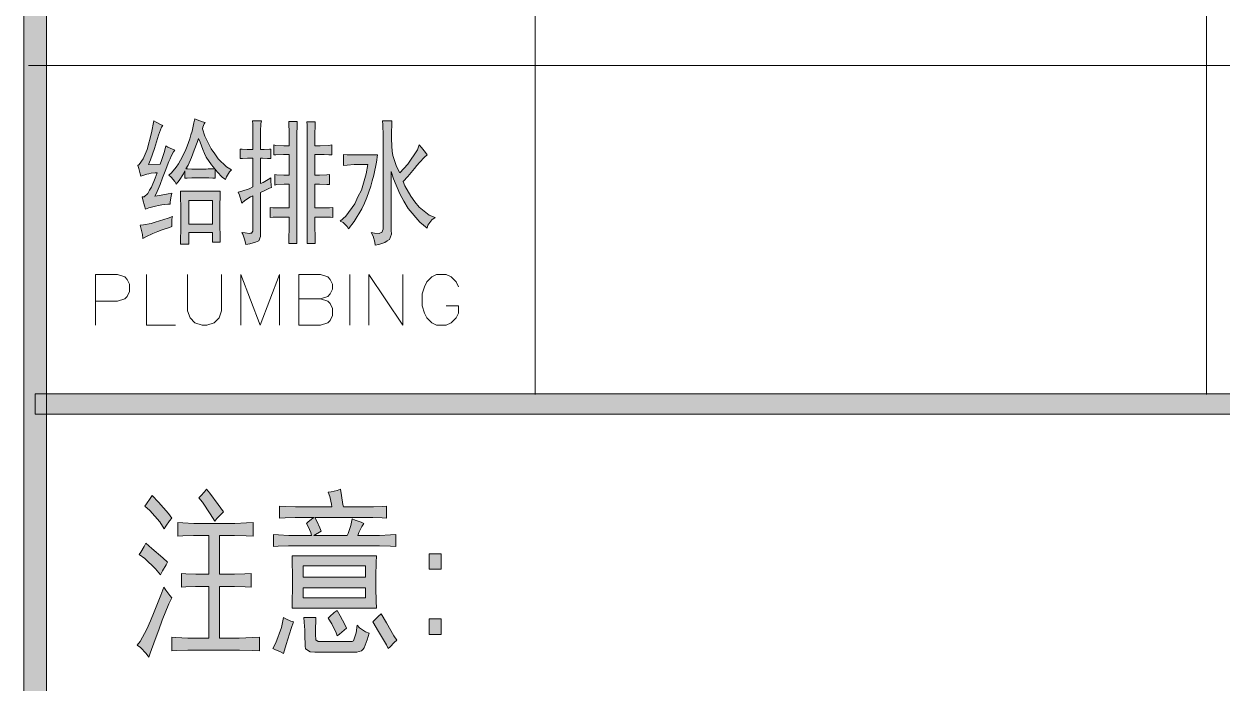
# Model space of a CAD drawing. Header units: millimetres. Extents: x 0 to 414, y 0 to 292.
# Drawn here: x 354.72 to 379.71, y 169.53 to 183.28 of the extents above; entities that cross this region are included whole.
import ezdxf

# ---------------------------------------------------------------- set-up
doc = ezdxf.new("R2010")
doc.units = ezdxf.units.MM

msp = doc.modelspace()

# ---------------------------------------------------------------- hatches: boundary and pattern name
h = msp.add_hatch(color=0)
h.dxf.hatch_style = 2
h.paths.add_polyline_path([(355.194306, 9.846028), (354.721583, 9.846028), (354.721583, 282.620861), (355.194306, 282.620861)])
h = msp.add_hatch(color=0)
h.dxf.hatch_style = 2
h.paths.add_polyline_path([(357.617889, 181.161972), (357.593194, 181.13375), (357.526167, 180.964417), (357.487361, 180.823306), (357.445028, 180.682194), (357.360361, 180.445833), (357.318028, 180.350583), (357.561444, 180.361167), (357.593194, 180.43525), (357.653167, 180.622222), (357.677861, 180.738639), (357.723722, 180.710417), (357.818972, 180.668083), (357.868361, 180.650444), (357.843667, 180.618694), (357.794278, 180.526972), (357.769583, 180.467), (357.744889, 180.410556), (357.667278, 180.213), (357.614361, 180.075417), (357.561444, 179.934306), (357.480306, 179.740278), (357.452083, 179.687361), (357.550861, 179.701472), (357.730778, 179.73675), (357.808389, 179.754389), (357.794278, 179.687361), (357.773111, 179.570944), (357.769583, 179.521556), (357.720194, 179.521556), (357.60025, 179.507444), (357.529694, 179.493333), (357.462667, 179.479222), (357.325083, 179.443944), (357.254528, 179.41925), (357.236889, 179.486278), (357.201611, 179.613278), (357.1875, 179.676778), (357.226306, 179.676778), (357.307444, 179.743806), (357.342722, 179.814361), (357.381528, 179.881389), (357.459139, 180.064833), (357.501472, 180.174194), (357.459139, 180.174194), (357.374472, 180.167139), (357.328611, 180.156556), (357.28275, 180.1495), (357.198083, 180.124806), (357.162806, 180.107167), (357.148694, 180.156556), (357.116944, 180.269444), (357.095778, 180.329417), (357.127528, 180.350583), (357.205139, 180.470528), (357.247472, 180.569306), (357.293333, 180.664556), (357.381528, 181.010278), (357.427389, 181.26075), (357.476778, 181.232528), (357.572028, 181.183139)])
h = msp.add_hatch(color=0)
h.paths.add_polyline_path([(358.499833, 181.229), (358.482194, 181.200778), (358.453972, 181.13375), (358.443389, 181.094944), (358.496306, 180.939722), (358.626833, 180.678667), (358.700917, 180.572833), (358.775, 180.467), (358.947861, 180.301194), (359.050167, 180.241222), (359.011361, 180.195361), (358.947861, 180.096583), (358.923167, 180.040139), (358.859667, 180.089528), (358.750306, 180.195361), (358.707972, 180.251806), (358.707972, 180.064833), (358.662111, 180.068361), (358.580972, 180.075417), (358.542167, 180.075417), (358.277583, 180.075417), (358.224667, 180.075417), (358.125889, 180.068361), (358.0765, 180.064833), (358.0765, 180.220056), (358.048278, 180.156556), (357.960083, 180.018972), (357.900111, 179.941361), (357.871889, 179.997806), (357.794278, 180.089528), (357.744889, 180.128333), (357.797806, 180.174194), (357.896583, 180.294139), (357.942444, 180.368222), (357.988306, 180.442306), (358.065917, 180.590472), (358.097667, 180.661028), (358.129417, 180.735111), (358.182333, 180.886806), (358.2035, 180.967944), (358.228194, 181.049083), (358.267, 181.218417), (358.284639, 181.306611), (358.337556, 181.281917), (358.446917, 181.243111)])
h.paths.add_polyline_path([(358.700917, 180.262389), (358.630361, 180.347056), (358.524528, 180.505806), (358.48925, 180.583417), (358.453972, 180.661028), (358.394, 180.81625), (358.365778, 180.893861), (358.334028, 180.812722), (358.270528, 180.650444), (358.242306, 180.572833), (358.214083, 180.495222), (358.143528, 180.34), (358.101194, 180.262389), (358.14, 180.258861), (358.224667, 180.251806), (358.277583, 180.251806), (358.524528, 180.251806), (358.566861, 180.258861), (358.655056, 180.262389)])
h = msp.add_hatch(color=0)
h.dxf.hatch_style = 2
h.paths.add_polyline_path([(359.191278, 179.775556), (359.265361, 179.793194), (359.420583, 179.846111), (359.498194, 179.884917), (359.498194, 180.484639), (359.431167, 180.484639), (359.381778, 180.484639), (359.283, 180.477583), (359.233611, 180.474056), (359.233611, 180.671611), (359.272417, 180.668083), (359.374722, 180.661028), (359.431167, 180.661028), (359.498194, 180.661028), (359.498194, 180.960889), (359.498194, 181.0385), (359.494667, 181.190194), (359.491139, 181.26075), (359.674583, 181.26075), (359.664, 181.200778), (359.656944, 181.049083), (359.656944, 180.960889), (359.656944, 180.661028), (359.731028, 180.661028), (359.840389, 180.668083), (359.872139, 180.671611), (359.872139, 180.474056), (359.805111, 180.477583), (359.699278, 180.484639), (359.656944, 180.484639), (359.656944, 179.951944), (359.709861, 179.973111), (359.819222, 180.036611), (359.872139, 180.075417), (359.872139, 180.008389), (359.875667, 179.909611), (359.882722, 179.874333), (359.843917, 179.856694), (359.731028, 179.803778), (359.656944, 179.764972), (359.656944, 178.921833), (359.653417, 178.84775), (359.618139, 178.759556), (359.586389, 178.741917), (359.554639, 178.727806), (359.434694, 178.692528), (359.350028, 178.678417), (359.332389, 178.770139), (359.290056, 178.897139), (359.265361, 178.932417), (359.335917, 178.921833), (359.427639, 178.91125), (359.448806, 178.914778), (359.469972, 178.918306), (359.494667, 178.960639), (359.498194, 178.999444), (359.498194, 179.697944), (359.448806, 179.676778), (359.332389, 179.599167), (359.265361, 179.542722), (359.254778, 179.592111), (359.215972, 179.708528)])
h = msp.add_hatch(color=0)
h.dxf.hatch_style = 2
h.paths.add_polyline_path([(360.256667, 180.893861), (360.256667, 181.024389), (360.249611, 181.200778), (360.246083, 181.250167), (360.422472, 181.250167), (360.418944, 181.172556), (360.411889, 180.971472), (360.411889, 180.851528), (360.411889, 178.699583), (360.246083, 178.699583), (360.249611, 178.819528), (360.256667, 179.017083), (360.256667, 179.087639), (360.256667, 179.253444), (360.122611, 179.253444), (359.921528, 179.249917), (359.8545, 179.242861), (359.8545, 179.454528), (359.910944, 179.447472), (360.1085, 179.443944), (360.256667, 179.443944), (360.256667, 179.941361), (360.147306, 179.941361), (359.999139, 179.930778), (359.956806, 179.920194), (359.956806, 180.142444), (359.992083, 180.135389), (360.143778, 180.128333), (360.256667, 180.128333), (360.256667, 180.56225), (360.133194, 180.56225), (359.974444, 180.555194), (359.932111, 180.551667), (359.932111, 180.763333), (359.977972, 180.749222), (360.14025, 180.738639), (360.256667, 180.738639)])
h = msp.add_hatch(color=0)
h.dxf.hatch_style = 2
h.paths.add_polyline_path([(360.796417, 181.239583), (360.792889, 181.1655), (360.789361, 180.985583), (360.789361, 180.872694), (360.789361, 180.738639), (360.898722, 180.738639), (361.078639, 180.749222), (361.145667, 180.763333), (361.145667, 180.551667), (361.082167, 180.555194), (360.986917, 180.56225), (360.955167, 180.56225), (360.789361, 180.56225), (360.789361, 180.128333), (360.888139, 180.128333), (361.039833, 180.135389), (361.096278, 180.142444), (361.096278, 179.930778), (361.039833, 179.934306), (360.888139, 179.941361), (360.789361, 179.941361), (360.789361, 179.443944), (360.909306, 179.443944), (361.096278, 179.447472), (361.163306, 179.454528), (361.163306, 179.242861), (361.113917, 179.249917), (360.923417, 179.253444), (360.789361, 179.253444), (360.789361, 179.087639), (360.789361, 179.041778), (360.792889, 178.84775), (360.796417, 178.699583), (360.630611, 178.699583), (360.630611, 180.872694), (360.630611, 180.996167), (360.627083, 181.179611), (360.620028, 181.239583)])
h = msp.add_hatch(color=0)
h.dxf.hatch_style = 2
h.paths.add_polyline_path([(362.3945, 181.26075), (362.3945, 181.179611), (362.390972, 181.027917), (362.387444, 180.960889), (362.387444, 180.893861), (362.3945, 180.731583), (362.405083, 180.632806), (362.415667, 180.537556), (362.493278, 180.30825), (362.560306, 180.174194), (362.729639, 180.361167), (362.93425, 180.6575), (362.966, 180.763333), (363.011861, 180.706889), (363.096528, 180.601056), (363.131806, 180.551667), (363.078889, 180.502278), (362.973056, 180.389389), (362.920139, 180.329417), (362.87075, 180.269444), (362.726111, 180.103639), (362.634389, 179.997806), (362.666139, 179.902556), (362.789611, 179.690889), (362.874278, 179.574472), (362.962472, 179.458056), (363.174139, 179.29225), (363.301139, 179.242861), (363.230583, 179.197), (363.145917, 179.087639), (363.131806, 179.020611), (362.976583, 179.147611), (362.733167, 179.429833), (362.6485, 179.585056), (362.560306, 179.740278), (362.429778, 180.050722), (362.383917, 180.205944), (362.383917, 178.978278), (362.387444, 178.897139), (362.345111, 178.787778), (362.29925, 178.756028), (362.249861, 178.72075), (362.122861, 178.678417), (362.04525, 178.664306), (362.038194, 178.727806), (362.002917, 178.858333), (361.967639, 178.932417), (362.034667, 178.914778), (362.129917, 178.91125), (362.161667, 178.921833), (362.189889, 178.932417), (362.218111, 179.002972), (362.218111, 179.066472), (362.218111, 180.81625), (362.218111, 180.957361), (362.211056, 181.179611), (362.200472, 181.26075)])
h = msp.add_hatch(color=0)
h.dxf.hatch_style = 2
h.paths.add_polyline_path([(362.094639, 180.551667), (362.073472, 180.399972), (362.020556, 180.131861), (361.988806, 180.011917), (361.957056, 179.8955), (361.875917, 179.659139), (361.823, 179.542722), (361.770083, 179.426306), (361.607806, 179.158194), (361.494917, 179.010028), (361.466694, 179.059417), (361.3785, 179.137028), (361.318528, 179.16525), (361.434944, 179.274611), (361.621917, 179.532139), (361.688944, 179.676778), (361.7595, 179.817889), (361.861806, 180.156556), (361.893556, 180.350583), (361.667778, 180.350583), (361.607806, 180.350583), (361.466694, 180.34), (361.385556, 180.329417), (361.385556, 180.56225), (361.463167, 180.555194), (361.597222, 180.551667), (361.660722, 180.551667)])
h = msp.add_hatch(color=0)
h.paths.add_polyline_path([(358.651528, 178.731333), (358.651528, 178.932417), (358.161167, 178.932417), (358.161167, 178.689), (357.984778, 178.689), (357.988306, 178.756028), (357.991833, 179.020611), (357.991833, 179.221694), (357.991833, 179.41925), (357.988306, 179.708528), (357.984778, 179.796722), (358.817333, 179.796722), (358.813806, 179.726167), (358.80675, 179.468639), (358.80675, 179.288722), (358.80675, 179.105278), (358.813806, 178.826583), (358.817333, 178.731333)])
h.paths.add_polyline_path([(358.651528, 179.108806), (358.651528, 179.599167), (358.161167, 179.599167), (358.161167, 179.108806)])
h = msp.add_hatch(color=0)
h.dxf.hatch_style = 2
h.paths.add_polyline_path([(357.145167, 179.087639), (357.215722, 179.094694), (357.374472, 179.122917), (357.459139, 179.147611), (357.547333, 179.172306), (357.72725, 179.232278), (357.818972, 179.264028), (357.808389, 179.211111), (357.804861, 179.105278), (357.808389, 179.055889), (357.755472, 179.03825), (357.607306, 178.985333), (357.512056, 178.950056), (357.413278, 178.91125), (357.261583, 178.844222), (357.201611, 178.808944), (357.191028, 178.886556), (357.162806, 179.027667)])
h = msp.add_hatch(color=0)
h.dxf.hatch_style = 2
h.paths.add_polyline_path([(354.957944, 175.140056), (354.957944, 175.563389), (404.237472, 175.563389), (404.237472, 175.140056)])
h = msp.add_hatch(color=0)
h.dxf.hatch_style = 2
h.paths.add_polyline_path([(358.372833, 173.393806), (358.411639, 173.432611), (358.48925, 173.520806), (358.528056, 173.573722), (358.598611, 173.492583), (358.775, 173.256222), (358.880833, 173.101), (358.8385, 173.055139), (358.746778, 172.959889), (358.704444, 172.906972), (358.609194, 173.062194), (358.443389, 173.305611)])
h = msp.add_hatch(color=0)
h.dxf.hatch_style = 2
h.paths.add_polyline_path([(360.478917, 172.981056), (360.380139, 172.981056), (360.168472, 172.974), (360.055583, 172.966944), (360.055583, 173.217417), (360.172, 173.210361), (360.383667, 173.203306), (360.478917, 173.203306), (361.142139, 173.203306), (361.138611, 173.263278), (361.099806, 173.4185), (361.064528, 173.51375), (361.128028, 173.520806), (361.255028, 173.549028), (361.322056, 173.573722), (361.343222, 173.439667), (361.374972, 173.256222), (361.389083, 173.203306), (361.897083, 173.203306), (362.009972, 173.203306), (362.204, 173.210361), (362.285139, 173.217417), (362.285139, 172.966944), (362.193417, 172.974), (361.999389, 172.981056), (361.897083, 172.981056), (360.789361, 172.981056), (360.828167, 172.906972), (360.895194, 172.765861), (360.923417, 172.698833), (360.768194, 172.610639), (361.466694, 172.610639), (361.487861, 172.649444), (361.53725, 172.818778), (361.565472, 172.952833), (361.6325, 172.928139), (361.752444, 172.885806), (361.808889, 172.861111), (361.770083, 172.797611), (361.710111, 172.670611), (361.688944, 172.610639), (362.020556, 172.610639), (362.1405, 172.610639), (362.369806, 172.617694), (362.475639, 172.62475), (362.475639, 172.374278), (362.369806, 172.381333), (362.1405, 172.388389), (362.020556, 172.388389), (360.355444, 172.388389), (360.239028, 172.388389), (360.023833, 172.381333), (359.925056, 172.374278), (359.925056, 172.62475), (360.030889, 172.617694), (360.246083, 172.610639), (360.355444, 172.610639), (360.722333, 172.610639), (360.704694, 172.670611), (360.651778, 172.797611), (360.612972, 172.861111), (360.644722, 172.885806), (360.722333, 172.945778), (360.768194, 172.981056)])
h = msp.add_hatch(color=0)
h.dxf.hatch_style = 2
h.paths.add_polyline_path([(357.395639, 173.439667), (357.529694, 173.305611), (357.734306, 173.06925), (357.804861, 172.966944), (357.755472, 172.914028), (357.677861, 172.804667), (357.649639, 172.744694), (357.554389, 172.892861), (357.349778, 173.129222), (357.240417, 173.217417), (357.279222, 173.270333), (357.356833, 173.379694)])
h = msp.add_hatch(color=0)
h.dxf.hatch_style = 2
h.paths.add_polyline_path([(359.014889, 172.861111), (359.120722, 172.861111), (359.364139, 172.871694), (359.501722, 172.87875), (359.501722, 172.596528), (359.353556, 172.603583), (359.113667, 172.610639), (359.025472, 172.610639), (358.803222, 172.610639), (358.803222, 171.79925), (359.014889, 171.79925), (359.110139, 171.79925), (359.328861, 171.806306), (359.459389, 171.813361), (359.459389, 171.531139), (359.335917, 171.538194), (359.113667, 171.54525), (359.014889, 171.54525), (358.803222, 171.54525), (358.803222, 170.46575), (359.081917, 170.46575), (359.212444, 170.46575), (359.491139, 170.476333), (359.635778, 170.483389), (359.635778, 170.201167), (359.491139, 170.208222), (359.2195, 170.215278), (359.0925, 170.215278), (358.281111, 170.215278), (358.14, 170.215278), (357.900111, 170.208222), (357.804861, 170.201167), (357.804861, 170.483389), (357.893056, 170.476333), (358.14, 170.46575), (358.295222, 170.46575), (358.580972, 170.46575), (358.580972, 171.54525), (358.404583, 171.54525), (358.29875, 171.54525), (358.101194, 171.538194), (358.005944, 171.531139), (358.005944, 171.813361), (358.101194, 171.806306), (358.305806, 171.79925), (358.415167, 171.79925), (358.580972, 171.79925), (358.580972, 172.610639), (358.372833, 172.610639), (358.259944, 172.610639), (358.037694, 172.603583), (357.928333, 172.596528), (357.928333, 172.87875), (358.037694, 172.871694), (358.267, 172.861111), (358.383417, 172.861111)])
h = msp.add_hatch(color=0)
h.dxf.hatch_style = 2
h.paths.add_polyline_path([(357.261583, 172.448361), (357.388583, 172.339), (357.617889, 172.137917), (357.716667, 172.049722), (357.684917, 171.996806), (357.610833, 171.866278), (357.572028, 171.785139), (357.466194, 171.908611), (357.243944, 172.123806), (357.127528, 172.212), (357.162806, 172.257861), (357.229833, 172.374278)])
h = msp.add_hatch(color=0)
h.dxf.hatch_style = 2
h.paths.add_polyline_path([(363.428139, 171.901556), (363.174139, 171.901556), (363.174139, 172.226111), (363.428139, 172.226111)])
h = msp.add_hatch(color=0)
h.paths.add_polyline_path([(362.077, 172.183778), (362.069944, 172.042667), (362.062889, 171.7675), (362.062889, 171.636972), (362.062889, 171.509972), (362.069944, 171.234806), (362.077, 171.090167), (360.313111, 171.090167), (360.316639, 171.234806), (360.323694, 171.517028), (360.323694, 171.651083), (360.323694, 171.785139), (360.316639, 172.049722), (360.313111, 172.183778)])
h.paths.add_polyline_path([(361.844167, 171.739278), (361.844167, 171.975639), (360.545944, 171.975639), (360.545944, 171.739278)])
h.paths.add_polyline_path([(361.844167, 171.308889), (361.844167, 171.517028), (360.545944, 171.517028), (360.545944, 171.308889)])
h = msp.add_hatch(color=0)
h.dxf.hatch_style = 2
h.paths.add_polyline_path([(357.804861, 171.308889), (357.744889, 171.178361), (357.607306, 170.839694), (357.533222, 170.638611), (357.459139, 170.434), (357.356833, 170.14825), (357.328611, 170.067111), (357.272167, 170.141194), (357.152222, 170.268194), (357.085194, 170.321111), (357.145167, 170.391667), (357.28275, 170.649194), (357.360361, 170.829111), (357.437972, 171.012556), (357.579083, 171.361806), (357.639056, 171.531139), (357.677861, 171.464111), (357.762528, 171.35475)])
h = msp.add_hatch(color=0)
h.dxf.hatch_style = 2
h.paths.add_polyline_path([(361.255028, 171.044306), (361.315, 170.931417), (361.413778, 170.747972), (361.452583, 170.673889), (361.403194, 170.631556), (361.304417, 170.550417), (361.255028, 170.511611), (361.237389, 170.578639), (361.142139, 170.762083), (361.064528, 170.882028), (361.099806, 170.917306), (361.195056, 170.998444)])
h = msp.add_hatch(color=0)
h.dxf.hatch_style = 2
h.paths.add_polyline_path([(362.175778, 170.970222), (362.281611, 170.786778), (362.440361, 170.511611), (362.496806, 170.423417), (362.447417, 170.3705), (362.359222, 170.282306), (362.320417, 170.247028), (362.281611, 170.328167), (362.119333, 170.606861), (361.999389, 170.807944), (362.031139, 170.843222), (362.119333, 170.924361)])
h = msp.add_hatch(color=0)
h.dxf.hatch_style = 2
h.paths.add_polyline_path([(360.344861, 170.807944), (360.295472, 170.666833), (360.189639, 170.335222), (360.133194, 170.141194), (360.069694, 170.18), (359.956806, 170.229389), (359.914472, 170.247028), (359.977972, 170.363444), (360.090861, 170.688), (360.133194, 170.896139), (360.186111, 170.867917), (360.288417, 170.822056)])
h = msp.add_hatch(color=0)
h.dxf.hatch_style = 2
h.paths.add_polyline_path([(360.810528, 170.896139), (360.807, 170.815), (360.799944, 170.680944), (360.799944, 170.631556), (360.799944, 170.585694), (360.803472, 170.504556), (360.807, 170.46575), (360.807, 170.430472), (360.859917, 170.391667), (360.909306, 170.391667), (361.565472, 170.391667), (361.597222, 170.409306), (361.653667, 170.578639), (361.674833, 170.733861), (361.720694, 170.680944), (361.844167, 170.599806), (361.921778, 170.571583), (361.882972, 170.430472), (361.815944, 170.261139), (361.787722, 170.229389), (361.7595, 170.201167), (361.66425, 170.172944), (361.597222, 170.172944), (360.789361, 170.172944), (360.694111, 170.18), (360.595333, 170.2435), (360.588278, 170.296417), (360.58475, 170.352861), (360.577694, 170.483389), (360.577694, 170.557472), (360.577694, 170.631556), (360.567111, 170.800889), (360.556528, 170.896139)])
h = msp.add_hatch(color=0)
h.dxf.hatch_style = 2
h.paths.add_polyline_path([(363.428139, 170.539833), (363.174139, 170.539833), (363.174139, 170.867917), (363.428139, 170.867917)])

# ---------------------------------------------------------------- linework, layer by layer
at = {"color": 0, "lineweight": 0}
for points in [[(355.194306, 9.846028), (354.721583, 9.846028), (354.721583, 282.620861), (355.194306, 282.620861)], [(357.617889, 181.161972), (357.593194, 181.13375), (357.526167, 180.964417), (357.487361, 180.823306), (357.445028, 180.682194), (357.360361, 180.445833), (357.318028, 180.350583), (357.561444, 180.361167), (357.593194, 180.43525), (357.653167, 180.622222), (357.677861, 180.738639), (357.723722, 180.710417), (357.818972, 180.668083), (357.868361, 180.650444), (357.843667, 180.618694), (357.794278, 180.526972), (357.769583, 180.467), (357.744889, 180.410556), (357.667278, 180.213), (357.614361, 180.075417), (357.561444, 179.934306), (357.480306, 179.740278), (357.452083, 179.687361), (357.550861, 179.701472), (357.730778, 179.73675), (357.808389, 179.754389), (357.794278, 179.687361), (357.773111, 179.570944), (357.769583, 179.521556), (357.720194, 179.521556), (357.60025, 179.507444), (357.529694, 179.493333), (357.462667, 179.479222), (357.325083, 179.443944), (357.254528, 179.41925), (357.236889, 179.486278), (357.201611, 179.613278), (357.1875, 179.676778), (357.226306, 179.676778), (357.307444, 179.743806), (357.342722, 179.814361), (357.381528, 179.881389), (357.459139, 180.064833), (357.501472, 180.174194), (357.459139, 180.174194), (357.374472, 180.167139), (357.328611, 180.156556), (357.28275, 180.1495), (357.198083, 180.124806), (357.162806, 180.107167), (357.148694, 180.156556), (357.116944, 180.269444), (357.095778, 180.329417), (357.127528, 180.350583), (357.205139, 180.470528), (357.247472, 180.569306), (357.293333, 180.664556), (357.381528, 181.010278), (357.427389, 181.26075), (357.476778, 181.232528), (357.572028, 181.183139)], [(358.499833, 181.229), (358.482194, 181.200778), (358.453972, 181.13375), (358.443389, 181.094944), (358.496306, 180.939722), (358.626833, 180.678667), (358.700917, 180.572833), (358.775, 180.467), (358.947861, 180.301194), (359.050167, 180.241222), (359.011361, 180.195361), (358.947861, 180.096583), (358.923167, 180.040139), (358.859667, 180.089528), (358.750306, 180.195361), (358.707972, 180.251806), (358.707972, 180.064833), (358.662111, 180.068361), (358.580972, 180.075417), (358.542167, 180.075417), (358.277583, 180.075417), (358.224667, 180.075417), (358.125889, 180.068361), (358.0765, 180.064833), (358.0765, 180.220056), (358.048278, 180.156556), (357.960083, 180.018972), (357.900111, 179.941361), (357.871889, 179.997806), (357.794278, 180.089528), (357.744889, 180.128333), (357.797806, 180.174194), (357.896583, 180.294139), (357.942444, 180.368222), (357.988306, 180.442306), (358.065917, 180.590472), (358.097667, 180.661028), (358.129417, 180.735111), (358.182333, 180.886806), (358.2035, 180.967944), (358.228194, 181.049083), (358.267, 181.218417), (358.284639, 181.306611), (358.337556, 181.281917), (358.446917, 181.243111)], [(359.191278, 179.775556), (359.265361, 179.793194), (359.420583, 179.846111), (359.498194, 179.884917), (359.498194, 180.484639), (359.431167, 180.484639), (359.381778, 180.484639), (359.283, 180.477583), (359.233611, 180.474056), (359.233611, 180.671611), (359.272417, 180.668083), (359.374722, 180.661028), (359.431167, 180.661028), (359.498194, 180.661028), (359.498194, 180.960889), (359.498194, 181.0385), (359.494667, 181.190194), (359.491139, 181.26075), (359.674583, 181.26075), (359.664, 181.200778), (359.656944, 181.049083), (359.656944, 180.960889), (359.656944, 180.661028), (359.731028, 180.661028), (359.840389, 180.668083), (359.872139, 180.671611), (359.872139, 180.474056), (359.805111, 180.477583), (359.699278, 180.484639), (359.656944, 180.484639), (359.656944, 179.951944), (359.709861, 179.973111), (359.819222, 180.036611), (359.872139, 180.075417), (359.872139, 180.008389), (359.875667, 179.909611), (359.882722, 179.874333), (359.843917, 179.856694), (359.731028, 179.803778), (359.656944, 179.764972), (359.656944, 178.921833), (359.653417, 178.84775), (359.618139, 178.759556), (359.586389, 178.741917), (359.554639, 178.727806), (359.434694, 178.692528), (359.350028, 178.678417), (359.332389, 178.770139), (359.290056, 178.897139), (359.265361, 178.932417), (359.335917, 178.921833), (359.427639, 178.91125), (359.448806, 178.914778), (359.469972, 178.918306), (359.494667, 178.960639), (359.498194, 178.999444), (359.498194, 179.697944), (359.448806, 179.676778), (359.332389, 179.599167), (359.265361, 179.542722), (359.254778, 179.592111), (359.215972, 179.708528)], [(360.256667, 180.893861), (360.256667, 181.024389), (360.249611, 181.200778), (360.246083, 181.250167), (360.422472, 181.250167), (360.418944, 181.172556), (360.411889, 180.971472), (360.411889, 180.851528), (360.411889, 178.699583), (360.246083, 178.699583), (360.249611, 178.819528), (360.256667, 179.017083), (360.256667, 179.087639), (360.256667, 179.253444), (360.122611, 179.253444), (359.921528, 179.249917), (359.8545, 179.242861), (359.8545, 179.454528), (359.910944, 179.447472), (360.1085, 179.443944), (360.256667, 179.443944), (360.256667, 179.941361), (360.147306, 179.941361), (359.999139, 179.930778), (359.956806, 179.920194), (359.956806, 180.142444), (359.992083, 180.135389), (360.143778, 180.128333), (360.256667, 180.128333), (360.256667, 180.56225), (360.133194, 180.56225), (359.974444, 180.555194), (359.932111, 180.551667), (359.932111, 180.763333), (359.977972, 180.749222), (360.14025, 180.738639), (360.256667, 180.738639)], [(360.796417, 181.239583), (360.792889, 181.1655), (360.789361, 180.985583), (360.789361, 180.872694), (360.789361, 180.738639), (360.898722, 180.738639), (361.078639, 180.749222), (361.145667, 180.763333), (361.145667, 180.551667), (361.082167, 180.555194), (360.986917, 180.56225), (360.955167, 180.56225), (360.789361, 180.56225), (360.789361, 180.128333), (360.888139, 180.128333), (361.039833, 180.135389), (361.096278, 180.142444), (361.096278, 179.930778), (361.039833, 179.934306), (360.888139, 179.941361), (360.789361, 179.941361), (360.789361, 179.443944), (360.909306, 179.443944), (361.096278, 179.447472), (361.163306, 179.454528), (361.163306, 179.242861), (361.113917, 179.249917), (360.923417, 179.253444), (360.789361, 179.253444), (360.789361, 179.087639), (360.789361, 179.041778), (360.792889, 178.84775), (360.796417, 178.699583), (360.630611, 178.699583), (360.630611, 180.872694), (360.630611, 180.996167), (360.627083, 181.179611), (360.620028, 181.239583)], [(362.3945, 181.26075), (362.3945, 181.179611), (362.390972, 181.027917), (362.387444, 180.960889), (362.387444, 180.893861), (362.3945, 180.731583), (362.405083, 180.632806), (362.415667, 180.537556), (362.493278, 180.30825), (362.560306, 180.174194), (362.729639, 180.361167), (362.93425, 180.6575), (362.966, 180.763333), (363.011861, 180.706889), (363.096528, 180.601056), (363.131806, 180.551667), (363.078889, 180.502278), (362.973056, 180.389389), (362.920139, 180.329417), (362.87075, 180.269444), (362.726111, 180.103639), (362.634389, 179.997806), (362.666139, 179.902556), (362.789611, 179.690889), (362.874278, 179.574472), (362.962472, 179.458056), (363.174139, 179.29225), (363.301139, 179.242861), (363.230583, 179.197), (363.145917, 179.087639), (363.131806, 179.020611), (362.976583, 179.147611), (362.733167, 179.429833), (362.6485, 179.585056), (362.560306, 179.740278), (362.429778, 180.050722), (362.383917, 180.205944), (362.383917, 178.978278), (362.387444, 178.897139), (362.345111, 178.787778), (362.29925, 178.756028), (362.249861, 178.72075), (362.122861, 178.678417), (362.04525, 178.664306), (362.038194, 178.727806), (362.002917, 178.858333), (361.967639, 178.932417), (362.034667, 178.914778), (362.129917, 178.91125), (362.161667, 178.921833), (362.189889, 178.932417), (362.218111, 179.002972), (362.218111, 179.066472), (362.218111, 180.81625), (362.218111, 180.957361), (362.211056, 181.179611), (362.200472, 181.26075)], [(358.700917, 180.262389), (358.630361, 180.347056), (358.524528, 180.505806), (358.48925, 180.583417), (358.453972, 180.661028), (358.394, 180.81625), (358.365778, 180.893861), (358.334028, 180.812722), (358.270528, 180.650444), (358.242306, 180.572833), (358.214083, 180.495222), (358.143528, 180.34), (358.101194, 180.262389), (358.14, 180.258861), (358.224667, 180.251806), (358.277583, 180.251806), (358.524528, 180.251806), (358.566861, 180.258861), (358.655056, 180.262389)], [(362.094639, 180.551667), (362.073472, 180.399972), (362.020556, 180.131861), (361.988806, 180.011917), (361.957056, 179.8955), (361.875917, 179.659139), (361.823, 179.542722), (361.770083, 179.426306), (361.607806, 179.158194), (361.494917, 179.010028), (361.466694, 179.059417), (361.3785, 179.137028), (361.318528, 179.16525), (361.434944, 179.274611), (361.621917, 179.532139), (361.688944, 179.676778), (361.7595, 179.817889), (361.861806, 180.156556), (361.893556, 180.350583), (361.667778, 180.350583), (361.607806, 180.350583), (361.466694, 180.34), (361.385556, 180.329417), (361.385556, 180.56225), (361.463167, 180.555194), (361.597222, 180.551667), (361.660722, 180.551667)], [(358.651528, 178.731333), (358.651528, 178.932417), (358.161167, 178.932417), (358.161167, 178.689), (357.984778, 178.689), (357.988306, 178.756028), (357.991833, 179.020611), (357.991833, 179.221694), (357.991833, 179.41925), (357.988306, 179.708528), (357.984778, 179.796722), (358.817333, 179.796722), (358.813806, 179.726167), (358.80675, 179.468639), (358.80675, 179.288722), (358.80675, 179.105278), (358.813806, 178.826583), (358.817333, 178.731333)], [(358.651528, 179.108806), (358.651528, 179.599167), (358.161167, 179.599167), (358.161167, 179.108806)], [(357.145167, 179.087639), (357.215722, 179.094694), (357.374472, 179.122917), (357.459139, 179.147611), (357.547333, 179.172306), (357.72725, 179.232278), (357.818972, 179.264028), (357.808389, 179.211111), (357.804861, 179.105278), (357.808389, 179.055889), (357.755472, 179.03825), (357.607306, 178.985333), (357.512056, 178.950056), (357.413278, 178.91125), (357.261583, 178.844222), (357.201611, 178.808944), (357.191028, 178.886556), (357.162806, 179.027667)], [(354.957944, 175.140056), (354.957944, 175.563389), (404.237472, 175.563389), (404.237472, 175.140056)], [(358.372833, 173.393806), (358.411639, 173.432611), (358.48925, 173.520806), (358.528056, 173.573722), (358.598611, 173.492583), (358.775, 173.256222), (358.880833, 173.101), (358.8385, 173.055139), (358.746778, 172.959889), (358.704444, 172.906972), (358.609194, 173.062194), (358.443389, 173.305611)], [(360.478917, 172.981056), (360.380139, 172.981056), (360.168472, 172.974), (360.055583, 172.966944), (360.055583, 173.217417), (360.172, 173.210361), (360.383667, 173.203306), (360.478917, 173.203306), (361.142139, 173.203306), (361.138611, 173.263278), (361.099806, 173.4185), (361.064528, 173.51375), (361.128028, 173.520806), (361.255028, 173.549028), (361.322056, 173.573722), (361.343222, 173.439667), (361.374972, 173.256222), (361.389083, 173.203306), (361.897083, 173.203306), (362.009972, 173.203306), (362.204, 173.210361), (362.285139, 173.217417), (362.285139, 172.966944), (362.193417, 172.974), (361.999389, 172.981056), (361.897083, 172.981056), (360.789361, 172.981056), (360.828167, 172.906972), (360.895194, 172.765861), (360.923417, 172.698833), (360.768194, 172.610639), (361.466694, 172.610639), (361.487861, 172.649444), (361.53725, 172.818778), (361.565472, 172.952833), (361.6325, 172.928139), (361.752444, 172.885806), (361.808889, 172.861111), (361.770083, 172.797611), (361.710111, 172.670611), (361.688944, 172.610639), (362.020556, 172.610639), (362.1405, 172.610639), (362.369806, 172.617694), (362.475639, 172.62475), (362.475639, 172.374278), (362.369806, 172.381333), (362.1405, 172.388389), (362.020556, 172.388389), (360.355444, 172.388389), (360.239028, 172.388389), (360.023833, 172.381333), (359.925056, 172.374278), (359.925056, 172.62475), (360.030889, 172.617694), (360.246083, 172.610639), (360.355444, 172.610639), (360.722333, 172.610639), (360.704694, 172.670611), (360.651778, 172.797611), (360.612972, 172.861111), (360.644722, 172.885806), (360.722333, 172.945778), (360.768194, 172.981056)], [(357.395639, 173.439667), (357.529694, 173.305611), (357.734306, 173.06925), (357.804861, 172.966944), (357.755472, 172.914028), (357.677861, 172.804667), (357.649639, 172.744694), (357.554389, 172.892861), (357.349778, 173.129222), (357.240417, 173.217417), (357.279222, 173.270333), (357.356833, 173.379694)], [(359.014889, 172.861111), (359.120722, 172.861111), (359.364139, 172.871694), (359.501722, 172.87875), (359.501722, 172.596528), (359.353556, 172.603583), (359.113667, 172.610639), (359.025472, 172.610639), (358.803222, 172.610639), (358.803222, 171.79925), (359.014889, 171.79925), (359.110139, 171.79925), (359.328861, 171.806306), (359.459389, 171.813361), (359.459389, 171.531139), (359.335917, 171.538194), (359.113667, 171.54525), (359.014889, 171.54525), (358.803222, 171.54525), (358.803222, 170.46575), (359.081917, 170.46575), (359.212444, 170.46575), (359.491139, 170.476333), (359.635778, 170.483389), (359.635778, 170.201167), (359.491139, 170.208222), (359.2195, 170.215278), (359.0925, 170.215278), (358.281111, 170.215278), (358.14, 170.215278), (357.900111, 170.208222), (357.804861, 170.201167), (357.804861, 170.483389), (357.893056, 170.476333), (358.14, 170.46575), (358.295222, 170.46575), (358.580972, 170.46575), (358.580972, 171.54525), (358.404583, 171.54525), (358.29875, 171.54525), (358.101194, 171.538194), (358.005944, 171.531139), (358.005944, 171.813361), (358.101194, 171.806306), (358.305806, 171.79925), (358.415167, 171.79925), (358.580972, 171.79925), (358.580972, 172.610639), (358.372833, 172.610639), (358.259944, 172.610639), (358.037694, 172.603583), (357.928333, 172.596528), (357.928333, 172.87875), (358.037694, 172.871694), (358.267, 172.861111), (358.383417, 172.861111)], [(357.261583, 172.448361), (357.388583, 172.339), (357.617889, 172.137917), (357.716667, 172.049722), (357.684917, 171.996806), (357.610833, 171.866278), (357.572028, 171.785139), (357.466194, 171.908611), (357.243944, 172.123806), (357.127528, 172.212), (357.162806, 172.257861), (357.229833, 172.374278)], [(363.428139, 171.901556), (363.174139, 171.901556), (363.174139, 172.226111), (363.428139, 172.226111)], [(362.077, 172.183778), (362.069944, 172.042667), (362.062889, 171.7675), (362.062889, 171.636972), (362.062889, 171.509972), (362.069944, 171.234806), (362.077, 171.090167), (360.313111, 171.090167), (360.316639, 171.234806), (360.323694, 171.517028), (360.323694, 171.651083), (360.323694, 171.785139), (360.316639, 172.049722), (360.313111, 172.183778)], [(361.844167, 171.739278), (361.844167, 171.975639), (360.545944, 171.975639), (360.545944, 171.739278)], [(357.804861, 171.308889), (357.744889, 171.178361), (357.607306, 170.839694), (357.533222, 170.638611), (357.459139, 170.434), (357.356833, 170.14825), (357.328611, 170.067111), (357.272167, 170.141194), (357.152222, 170.268194), (357.085194, 170.321111), (357.145167, 170.391667), (357.28275, 170.649194), (357.360361, 170.829111), (357.437972, 171.012556), (357.579083, 171.361806), (357.639056, 171.531139), (357.677861, 171.464111), (357.762528, 171.35475)], [(361.844167, 171.308889), (361.844167, 171.517028), (360.545944, 171.517028), (360.545944, 171.308889)], [(361.255028, 171.044306), (361.315, 170.931417), (361.413778, 170.747972), (361.452583, 170.673889), (361.403194, 170.631556), (361.304417, 170.550417), (361.255028, 170.511611), (361.237389, 170.578639), (361.142139, 170.762083), (361.064528, 170.882028), (361.099806, 170.917306), (361.195056, 170.998444)], [(362.175778, 170.970222), (362.281611, 170.786778), (362.440361, 170.511611), (362.496806, 170.423417), (362.447417, 170.3705), (362.359222, 170.282306), (362.320417, 170.247028), (362.281611, 170.328167), (362.119333, 170.606861), (361.999389, 170.807944), (362.031139, 170.843222), (362.119333, 170.924361)], [(360.344861, 170.807944), (360.295472, 170.666833), (360.189639, 170.335222), (360.133194, 170.141194), (360.069694, 170.18), (359.956806, 170.229389), (359.914472, 170.247028), (359.977972, 170.363444), (360.090861, 170.688), (360.133194, 170.896139), (360.186111, 170.867917), (360.288417, 170.822056)], [(360.810528, 170.896139), (360.807, 170.815), (360.799944, 170.680944), (360.799944, 170.631556), (360.799944, 170.585694), (360.803472, 170.504556), (360.807, 170.46575), (360.807, 170.430472), (360.859917, 170.391667), (360.909306, 170.391667), (361.565472, 170.391667), (361.597222, 170.409306), (361.653667, 170.578639), (361.674833, 170.733861), (361.720694, 170.680944), (361.844167, 170.599806), (361.921778, 170.571583), (361.882972, 170.430472), (361.815944, 170.261139), (361.787722, 170.229389), (361.7595, 170.201167), (361.66425, 170.172944), (361.597222, 170.172944), (360.789361, 170.172944), (360.694111, 170.18), (360.595333, 170.2435), (360.588278, 170.296417), (360.58475, 170.352861), (360.577694, 170.483389), (360.577694, 170.557472), (360.577694, 170.631556), (360.567111, 170.800889), (360.556528, 170.896139)], [(363.428139, 170.539833), (363.174139, 170.539833), (363.174139, 170.867917), (363.428139, 170.867917)]]:
    msp.add_lwpolyline(points, close=True, dxfattribs=at)
for points in [[(365.386056, 196.536028), (365.386056, 175.549278)], [(379.391333, 196.536028), (379.391333, 175.549278)], [(354.813306, 182.414333), (404.237472, 182.414333)], [(356.217361, 176.995667), (356.217361, 178.054), (356.672444, 178.054), (356.824139, 178.004611), (356.873528, 177.951694), (356.926444, 177.852917), (356.926444, 177.701222), (356.873528, 177.598917), (356.824139, 177.549528), (356.672444, 177.500139), (356.217361, 177.500139)], [(357.279222, 178.054), (357.279222, 176.995667), (357.882472, 176.995667)], [(358.136472, 178.054), (358.136472, 177.299056), (358.185861, 177.147361), (358.288167, 177.045056), (358.436333, 176.995667), (358.538639, 176.995667), (358.690333, 177.045056), (358.792639, 177.147361), (358.842028, 177.299056), (358.842028, 178.054)], [(359.244194, 176.995667), (359.244194, 178.054), (359.649889, 176.995667), (360.052056, 178.054), (360.052056, 176.995667)], [(360.454222, 176.995667), (360.454222, 178.054), (360.909306, 178.054), (361.061, 178.004611), (361.110389, 177.951694), (361.159778, 177.852917), (361.159778, 177.750611), (361.110389, 177.651833), (361.061, 177.598917), (360.909306, 177.549528)], [(361.516083, 176.995667), (361.516083, 178.054)], [(361.91825, 176.995667), (361.91825, 178.054), (362.623806, 176.995667), (362.623806, 178.054)], [(363.784444, 177.8), (363.735056, 177.902306), (363.63275, 178.004611), (363.530444, 178.054), (363.329361, 178.054), (363.230583, 178.004611), (363.128278, 177.902306), (363.078889, 177.8), (363.025972, 177.651833), (363.025972, 177.397833), (363.078889, 177.246139), (363.128278, 177.147361), (363.230583, 177.045056), (363.329361, 176.995667), (363.530444, 176.995667), (363.63275, 177.045056), (363.735056, 177.147361), (363.784444, 177.246139), (363.784444, 177.397833), (363.530444, 177.397833)], [(360.454222, 177.549528), (360.909306, 177.549528), (361.061, 177.500139), (361.110389, 177.447222), (361.159778, 177.348444), (361.159778, 177.19675), (361.110389, 177.094444), (361.061, 177.045056), (360.909306, 176.995667), (360.454222, 176.995667)]]:
    msp.add_lwpolyline(points, dxfattribs=at)

doc.saveas('drawing.dxf')
